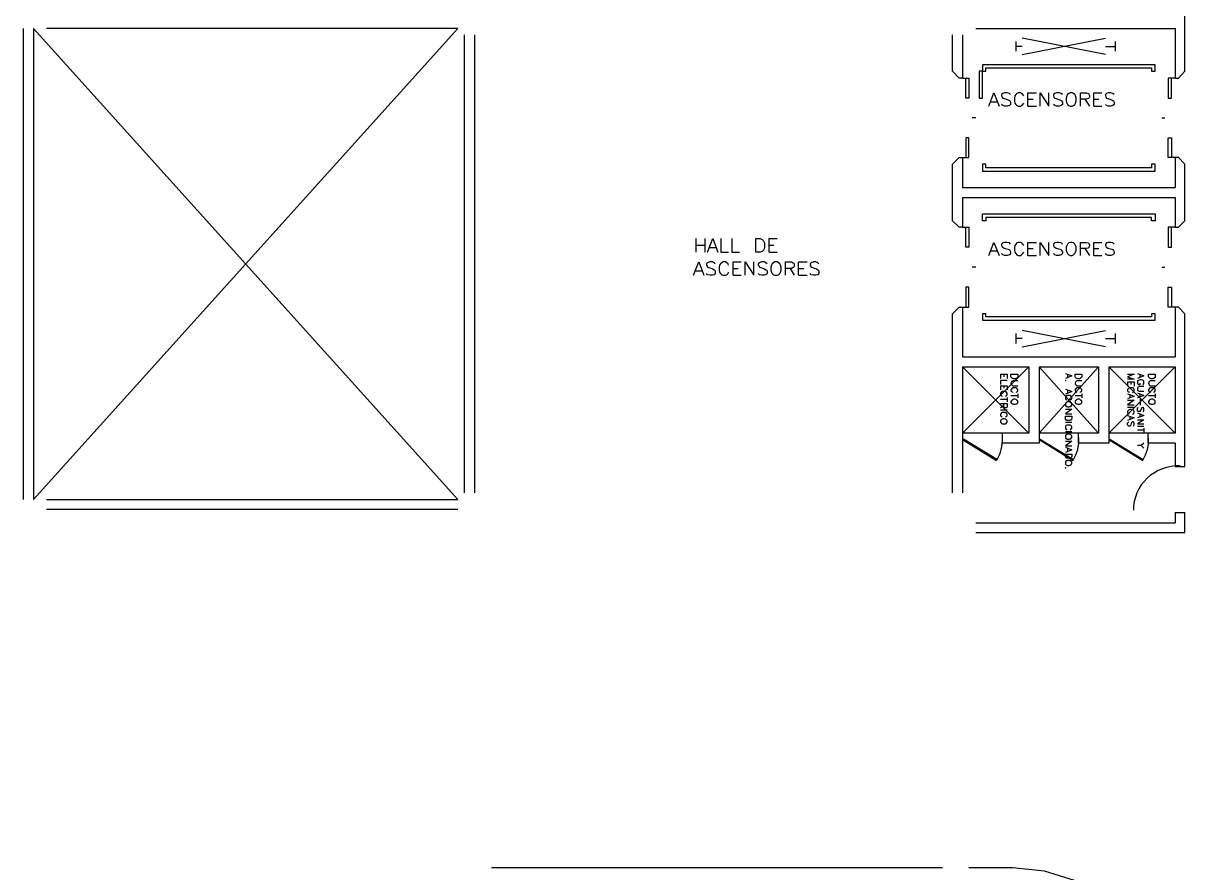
# Model space of a CAD drawing. Header units: metres. Extents: x 0 to 61, y 0 to 90.7.
# Drawn here: x 45.53 to 58.92, y 29.17 to 38.97 of the extents above; entities that cross this region are included whole.
import ezdxf

# ---------------------------------------------------------------- set-up
doc = ezdxf.new("R2010")
doc.units = ezdxf.units.M
doc.layers.add('MURO_REAL', color=7, linetype='Continuous')
doc.layers.add('PUERTA_REAL', color=7, linetype='Continuous')

msp = doc.modelspace()

# ---------------------------------------------------------------- linework, layer by layer
at = {"layer": 'MURO_REAL'}
for p, q in [((58.922, 38.415), (58.922, 39.218)), ((45.531, 38.909), (45.531, 33.478)), ((50.542, 38.909), (45.649, 33.478)), ((50.542, 33.478), (45.649, 38.909)), ((45.649, 38.909), (45.649, 33.478)), ((50.542, 38.909), (45.801, 38.909)), ((50.62, 33.556), (50.62, 38.836)), ((50.738, 33.556), (50.738, 38.836)), ((56.243, 38.415), (56.243, 38.836)), ((56.361, 38.836), (56.361, 38.336)), ((56.513, 38.909), (58.81, 38.909)), ((58.81, 38.909), (58.81, 38.336)), ((56.973, 38.758), (56.973, 38.645)), ((57.047, 38.606), (58.007, 38.797)), ((58.007, 38.606), (57.047, 38.797)), ((58.119, 38.758), (58.119, 38.645)), ((57.047, 38.699), (56.973, 38.699)), ((58.007, 38.699), (58.119, 38.699)), ((58.58, 38.488), (56.591, 38.488)), ((56.591, 38.488), (56.591, 38.415)), ((56.63, 38.415), (56.63, 38.454)), ((56.63, 38.454), (58.54, 38.454)), ((58.54, 38.454), (58.54, 38.415)), ((58.58, 38.415), (58.58, 38.488)), ((56.322, 38.336), (56.243, 38.415)), ((56.361, 38.336), (56.322, 38.336)), ((56.361, 38.336), (56.4, 38.336)), ((56.4, 38.336), (56.434, 38.336)), ((56.4, 38.106), (56.4, 38.336)), ((56.434, 38.336), (56.434, 38.106)), ((56.591, 38.415), (56.552, 38.415)), ((56.552, 38.415), (56.552, 38.106)), ((56.591, 38.415), (56.63, 38.415)), ((56.591, 38.106), (56.591, 38.415)), ((58.54, 38.415), (58.58, 38.415)), ((58.771, 38.336), (58.731, 38.336)), ((58.731, 38.336), (58.731, 38.106)), ((58.81, 38.336), (58.771, 38.336)), ((58.771, 38.106), (58.771, 38.336)), ((58.81, 38.336), (58.849, 38.336)), ((58.849, 38.336), (58.922, 38.415)), ((56.664, 38.013), (56.723, 38.165)), ((56.723, 38.165), (56.782, 38.013)), ((56.846, 38.165), (56.826, 38.16)), ((56.875, 38.165), (56.846, 38.165)), ((56.9, 38.16), (56.875, 38.165)), ((57.002, 38.165), (56.988, 38.16)), ((57.027, 38.165), (57.002, 38.165)), ((57.042, 38.16), (57.027, 38.165)), ((57.115, 38.013), (57.115, 38.165)), ((57.115, 38.165), (57.213, 38.165)), ((57.257, 38.013), (57.257, 38.165)), ((57.257, 38.165), (57.355, 38.013)), ((57.355, 38.013), (57.355, 38.165)), ((57.443, 38.165), (57.424, 38.16)), ((57.473, 38.165), (57.443, 38.165)), ((57.497, 38.16), (57.473, 38.165)), ((57.6, 38.165), (57.585, 38.16)), ((57.624, 38.165), (57.6, 38.165)), ((57.639, 38.16), (57.624, 38.165)), ((57.722, 38.013), (57.722, 38.165)), ((57.722, 38.165), (57.786, 38.165)), ((57.786, 38.165), (57.811, 38.16)), ((57.874, 38.013), (57.874, 38.165)), ((57.874, 38.165), (57.967, 38.165)), ((58.041, 38.165), (58.021, 38.16)), ((58.07, 38.165), (58.041, 38.165)), ((58.095, 38.16), (58.07, 38.165)), ((56.434, 38.106), (56.4, 38.106)), ((56.552, 38.106), (56.591, 38.106)), ((56.689, 38.062), (56.758, 38.062)), ((56.826, 38.16), (56.811, 38.145)), ((56.811, 38.145), (56.811, 38.131)), ((56.811, 38.131), (56.816, 38.116)), ((56.826, 38.018), (56.811, 38.033)), ((56.816, 38.116), (56.826, 38.106)), ((56.826, 38.106), (56.841, 38.101)), ((56.841, 38.101), (56.885, 38.087)), ((56.885, 38.087), (56.9, 38.077)), ((56.914, 38.145), (56.9, 38.16)), ((56.9, 38.077), (56.904, 38.072)), ((56.914, 38.033), (56.9, 38.018)), ((56.904, 38.072), (56.914, 38.057)), ((56.914, 38.057), (56.914, 38.033)), ((56.963, 38.131), (56.958, 38.106)), ((56.958, 38.106), (56.958, 38.072)), ((56.958, 38.072), (56.963, 38.047)), ((56.973, 38.145), (56.963, 38.131)), ((56.963, 38.047), (56.973, 38.033)), ((56.988, 38.16), (56.973, 38.145)), ((56.973, 38.033), (56.988, 38.018)), ((57.056, 38.145), (57.042, 38.16)), ((57.042, 38.018), (57.056, 38.033)), ((57.066, 38.131), (57.056, 38.145)), ((57.056, 38.033), (57.066, 38.047)), ((57.115, 38.091), (57.174, 38.091)), ((57.424, 38.16), (57.409, 38.145)), ((57.409, 38.145), (57.409, 38.131)), ((57.409, 38.131), (57.414, 38.116)), ((57.424, 38.018), (57.409, 38.033)), ((57.414, 38.116), (57.424, 38.106)), ((57.424, 38.106), (57.438, 38.101)), ((57.438, 38.101), (57.482, 38.087)), ((57.482, 38.087), (57.497, 38.077)), ((57.512, 38.145), (57.497, 38.16)), ((57.497, 38.077), (57.502, 38.072)), ((57.512, 38.033), (57.497, 38.018)), ((57.502, 38.072), (57.512, 38.057)), ((57.512, 38.057), (57.512, 38.033)), ((57.561, 38.131), (57.556, 38.106)), ((57.556, 38.106), (57.556, 38.072)), ((57.556, 38.072), (57.561, 38.047)), ((57.571, 38.145), (57.561, 38.131)), ((57.561, 38.047), (57.571, 38.033)), ((57.585, 38.16), (57.571, 38.145)), ((57.571, 38.033), (57.585, 38.018)), ((57.654, 38.145), (57.639, 38.16)), ((57.639, 38.018), (57.654, 38.033)), ((57.664, 38.131), (57.654, 38.145)), ((57.654, 38.033), (57.664, 38.047)), ((57.669, 38.106), (57.664, 38.131)), ((57.664, 38.047), (57.669, 38.072)), ((57.669, 38.072), (57.669, 38.106)), ((57.786, 38.091), (57.722, 38.091)), ((57.771, 38.091), (57.825, 38.013)), ((57.811, 38.101), (57.786, 38.091)), ((57.811, 38.16), (57.816, 38.15)), ((57.816, 38.106), (57.811, 38.101)), ((57.816, 38.15), (57.825, 38.136)), ((57.825, 38.121), (57.816, 38.106)), ((57.825, 38.136), (57.825, 38.121)), ((57.874, 38.091), (57.933, 38.091)), ((58.021, 38.16), (58.007, 38.145)), ((58.007, 38.145), (58.007, 38.131)), ((58.007, 38.131), (58.011, 38.116)), ((58.021, 38.018), (58.007, 38.033)), ((58.011, 38.116), (58.021, 38.106)), ((58.021, 38.106), (58.036, 38.101)), ((58.036, 38.101), (58.08, 38.087)), ((58.08, 38.087), (58.095, 38.077)), ((58.109, 38.145), (58.095, 38.16)), ((58.095, 38.077), (58.1, 38.072)), ((58.109, 38.033), (58.095, 38.018)), ((58.1, 38.072), (58.109, 38.057)), ((58.109, 38.057), (58.109, 38.033)), ((58.731, 38.106), (58.771, 38.106)), ((56.846, 38.013), (56.826, 38.018)), ((56.875, 38.013), (56.846, 38.013)), ((56.9, 38.018), (56.875, 38.013)), ((56.988, 38.018), (57.002, 38.013)), ((57.002, 38.013), (57.027, 38.013)), ((57.027, 38.013), (57.042, 38.018)), ((57.115, 38.013), (57.213, 38.013)), ((57.443, 38.013), (57.424, 38.018)), ((57.473, 38.013), (57.443, 38.013)), ((57.497, 38.018), (57.473, 38.013)), ((57.585, 38.018), (57.6, 38.013)), ((57.6, 38.013), (57.624, 38.013)), ((57.624, 38.013), (57.639, 38.018)), ((57.874, 38.013), (57.967, 38.013)), ((58.041, 38.013), (58.021, 38.018)), ((58.07, 38.013), (58.041, 38.013)), ((58.095, 38.018), (58.07, 38.013)), ((56.513, 37.876), (56.473, 37.876)), ((58.658, 37.876), (58.692, 37.876)), ((56.434, 37.646), (56.4, 37.646)), ((56.4, 37.646), (56.4, 37.42)), ((56.434, 37.42), (56.434, 37.646)), ((58.731, 37.42), (58.731, 37.646)), ((58.731, 37.646), (58.771, 37.646)), ((58.771, 37.646), (58.771, 37.42)), ((56.243, 37.342), (56.322, 37.42)), ((56.322, 37.42), (56.361, 37.42)), ((56.361, 37.42), (56.4, 37.42)), ((56.361, 37.42), (56.361, 37.073)), ((56.4, 37.42), (56.434, 37.42)), ((58.771, 37.42), (58.731, 37.42)), ((58.81, 37.42), (58.771, 37.42)), ((58.849, 37.42), (58.81, 37.42)), ((58.81, 37.42), (58.81, 37.073)), ((58.922, 37.342), (58.849, 37.42)), ((56.243, 36.691), (56.243, 37.342)), ((56.591, 37.342), (56.591, 37.264)), ((56.63, 37.342), (56.591, 37.342)), ((56.591, 37.264), (58.58, 37.264)), ((56.63, 37.303), (56.63, 37.342)), ((58.54, 37.303), (56.63, 37.303)), ((58.58, 37.342), (58.54, 37.342)), ((58.54, 37.342), (58.54, 37.303)), ((58.58, 37.264), (58.58, 37.342)), ((58.922, 36.691), (58.922, 37.342)), ((56.361, 37.073), (58.81, 37.073)), ((56.361, 36.96), (58.81, 36.96)), ((56.361, 36.96), (56.361, 36.617)), ((58.81, 36.96), (58.81, 36.617)), ((56.591, 36.691), (56.591, 36.769)), ((56.591, 36.769), (58.58, 36.769)), ((58.54, 36.73), (56.63, 36.73)), ((56.63, 36.73), (56.63, 36.691)), ((58.54, 36.691), (58.54, 36.73)), ((58.58, 36.769), (58.58, 36.691)), ((56.322, 36.617), (56.243, 36.691)), ((56.361, 36.617), (56.322, 36.617)), ((56.361, 36.617), (56.4, 36.617)), ((56.4, 36.617), (56.434, 36.617)), ((56.4, 36.387), (56.4, 36.617)), ((56.434, 36.617), (56.434, 36.387)), ((56.63, 36.691), (56.591, 36.691)), ((58.58, 36.691), (58.54, 36.691)), ((58.771, 36.617), (58.731, 36.617)), ((58.731, 36.617), (58.731, 36.387)), ((58.81, 36.617), (58.771, 36.617)), ((58.771, 36.387), (58.771, 36.617)), ((58.81, 36.617), (58.849, 36.617)), ((58.849, 36.617), (58.922, 36.691)), ((53.285, 36.485), (53.285, 36.328)), ((53.388, 36.485), (53.388, 36.328)), ((53.422, 36.328), (53.481, 36.485)), ((53.481, 36.485), (53.54, 36.328)), ((53.574, 36.485), (53.574, 36.328)), ((53.701, 36.485), (53.701, 36.328)), ((53.976, 36.328), (53.976, 36.485)), ((53.976, 36.485), (54.029, 36.485)), ((54.029, 36.485), (54.049, 36.475)), ((54.049, 36.475), (54.064, 36.46)), ((54.064, 36.46), (54.073, 36.446)), ((54.073, 36.446), (54.078, 36.426)), ((54.078, 36.426), (54.078, 36.387)), ((54.132, 36.328), (54.132, 36.485)), ((54.132, 36.485), (54.225, 36.485)), ((56.664, 36.289), (56.723, 36.441)), ((56.723, 36.441), (56.782, 36.289)), ((56.826, 36.436), (56.811, 36.421)), ((56.846, 36.441), (56.826, 36.436)), ((56.875, 36.441), (56.846, 36.441)), ((56.9, 36.436), (56.875, 36.441)), ((56.914, 36.421), (56.9, 36.436)), ((56.988, 36.436), (56.973, 36.421)), ((57.002, 36.441), (56.988, 36.436)), ((57.027, 36.441), (57.002, 36.441)), ((57.042, 36.436), (57.027, 36.441)), ((57.056, 36.421), (57.042, 36.436)), ((57.115, 36.289), (57.115, 36.441)), ((57.115, 36.441), (57.213, 36.441)), ((57.257, 36.289), (57.257, 36.441)), ((57.257, 36.441), (57.355, 36.289)), ((57.355, 36.289), (57.355, 36.441)), ((57.424, 36.436), (57.409, 36.421)), ((57.443, 36.441), (57.424, 36.436)), ((57.473, 36.441), (57.443, 36.441)), ((57.497, 36.436), (57.473, 36.441)), ((57.512, 36.421), (57.497, 36.436)), ((57.585, 36.436), (57.571, 36.421)), ((57.6, 36.441), (57.585, 36.436)), ((57.624, 36.441), (57.6, 36.441)), ((57.639, 36.436), (57.624, 36.441)), ((57.654, 36.421), (57.639, 36.436)), ((57.722, 36.289), (57.722, 36.441)), ((57.722, 36.441), (57.786, 36.441)), ((57.786, 36.441), (57.811, 36.436)), ((57.811, 36.436), (57.816, 36.426)), ((57.816, 36.426), (57.825, 36.416)), ((57.874, 36.289), (57.874, 36.441)), ((57.874, 36.441), (57.967, 36.441)), ((58.021, 36.436), (58.007, 36.421)), ((58.041, 36.441), (58.021, 36.436)), ((58.07, 36.441), (58.041, 36.441)), ((58.095, 36.436), (58.07, 36.441)), ((58.109, 36.421), (58.095, 36.436)), ((53.285, 36.411), (53.388, 36.411)), ((53.447, 36.382), (53.52, 36.382)), ((53.574, 36.328), (53.662, 36.328)), ((53.701, 36.328), (53.789, 36.328)), ((54.029, 36.328), (53.976, 36.328)), ((54.049, 36.338), (54.029, 36.328)), ((54.064, 36.353), (54.049, 36.338)), ((54.073, 36.367), (54.064, 36.353)), ((54.078, 36.387), (54.073, 36.367)), ((54.132, 36.411), (54.186, 36.411)), ((54.132, 36.328), (54.225, 36.328)), ((56.434, 36.387), (56.4, 36.387)), ((56.689, 36.343), (56.758, 36.343)), ((56.811, 36.421), (56.811, 36.407)), ((56.811, 36.407), (56.816, 36.392)), ((56.826, 36.299), (56.811, 36.313)), ((56.816, 36.392), (56.826, 36.387)), ((56.826, 36.387), (56.841, 36.377)), ((56.846, 36.289), (56.826, 36.299)), ((56.841, 36.377), (56.885, 36.362)), ((56.9, 36.299), (56.875, 36.289)), ((56.885, 36.362), (56.9, 36.358)), ((56.9, 36.358), (56.904, 36.348)), ((56.914, 36.313), (56.9, 36.299)), ((56.904, 36.348), (56.914, 36.333)), ((56.914, 36.333), (56.914, 36.313)), ((56.963, 36.407), (56.958, 36.387)), ((56.958, 36.387), (56.958, 36.348)), ((56.958, 36.348), (56.963, 36.328)), ((56.973, 36.421), (56.963, 36.407)), ((56.963, 36.328), (56.973, 36.313)), ((56.973, 36.313), (56.988, 36.299)), ((56.988, 36.299), (57.002, 36.289)), ((57.027, 36.289), (57.042, 36.299)), ((57.042, 36.299), (57.056, 36.313)), ((57.066, 36.407), (57.056, 36.421)), ((57.056, 36.313), (57.066, 36.328)), ((57.115, 36.372), (57.174, 36.372)), ((57.409, 36.421), (57.409, 36.407)), ((57.409, 36.407), (57.414, 36.392)), ((57.424, 36.299), (57.409, 36.313)), ((57.414, 36.392), (57.424, 36.387)), ((57.424, 36.387), (57.438, 36.377)), ((57.443, 36.289), (57.424, 36.299)), ((57.438, 36.377), (57.482, 36.362)), ((57.497, 36.299), (57.473, 36.289)), ((57.482, 36.362), (57.497, 36.358)), ((57.497, 36.358), (57.502, 36.348)), ((57.512, 36.313), (57.497, 36.299)), ((57.502, 36.348), (57.512, 36.333)), ((57.512, 36.333), (57.512, 36.313)), ((57.561, 36.407), (57.556, 36.387)), ((57.556, 36.387), (57.556, 36.348)), ((57.556, 36.348), (57.561, 36.328)), ((57.571, 36.421), (57.561, 36.407)), ((57.561, 36.328), (57.571, 36.313)), ((57.571, 36.313), (57.585, 36.299)), ((57.585, 36.299), (57.6, 36.289)), ((57.624, 36.289), (57.639, 36.299)), ((57.639, 36.299), (57.654, 36.313)), ((57.664, 36.407), (57.654, 36.421)), ((57.654, 36.313), (57.664, 36.328)), ((57.669, 36.387), (57.664, 36.407)), ((57.664, 36.328), (57.669, 36.348)), ((57.669, 36.348), (57.669, 36.387)), ((57.786, 36.372), (57.722, 36.372)), ((57.771, 36.372), (57.825, 36.289)), ((57.811, 36.377), (57.786, 36.372)), ((57.816, 36.387), (57.811, 36.377)), ((57.825, 36.402), (57.816, 36.387)), ((57.825, 36.416), (57.825, 36.402)), ((57.874, 36.372), (57.933, 36.372)), ((58.007, 36.421), (58.007, 36.407)), ((58.007, 36.407), (58.011, 36.392)), ((58.021, 36.299), (58.007, 36.313)), ((58.011, 36.392), (58.021, 36.387)), ((58.021, 36.387), (58.036, 36.377)), ((58.041, 36.289), (58.021, 36.299)), ((58.036, 36.377), (58.08, 36.362)), ((58.095, 36.299), (58.07, 36.289)), ((58.08, 36.362), (58.095, 36.358)), ((58.095, 36.358), (58.1, 36.348)), ((58.109, 36.313), (58.095, 36.299)), ((58.1, 36.348), (58.109, 36.333)), ((58.109, 36.333), (58.109, 36.313)), ((58.731, 36.387), (58.771, 36.387)), ((53.26, 36.064), (53.319, 36.216)), ((53.319, 36.216), (53.378, 36.064)), ((53.422, 36.206), (53.407, 36.196)), ((53.407, 36.196), (53.407, 36.181)), ((53.407, 36.181), (53.417, 36.167)), ((53.417, 36.167), (53.422, 36.157)), ((53.447, 36.216), (53.422, 36.206)), ((53.422, 36.157), (53.437, 36.152)), ((53.476, 36.216), (53.447, 36.216)), ((53.496, 36.206), (53.476, 36.216)), ((53.51, 36.196), (53.496, 36.206)), ((53.559, 36.181), (53.554, 36.157)), ((53.554, 36.157), (53.554, 36.122)), ((53.569, 36.196), (53.559, 36.181)), ((53.584, 36.206), (53.569, 36.196)), ((53.598, 36.216), (53.584, 36.206)), ((53.628, 36.216), (53.598, 36.216)), ((53.642, 36.206), (53.628, 36.216)), ((53.657, 36.196), (53.642, 36.206)), ((53.662, 36.181), (53.657, 36.196)), ((53.716, 36.064), (53.716, 36.216)), ((53.716, 36.216), (53.809, 36.216)), ((53.853, 36.064), (53.853, 36.216)), ((53.853, 36.216), (53.956, 36.064)), ((53.956, 36.064), (53.956, 36.216)), ((54.02, 36.206), (54.005, 36.196)), ((54.005, 36.196), (54.005, 36.181)), ((54.005, 36.181), (54.015, 36.167)), ((54.015, 36.167), (54.02, 36.157)), ((54.044, 36.216), (54.02, 36.206)), ((54.02, 36.157), (54.034, 36.152)), ((54.073, 36.216), (54.044, 36.216)), ((54.093, 36.206), (54.073, 36.216)), ((54.108, 36.196), (54.093, 36.206)), ((54.157, 36.181), (54.152, 36.157)), ((54.152, 36.157), (54.152, 36.122)), ((54.167, 36.196), (54.157, 36.181)), ((54.181, 36.206), (54.167, 36.196)), ((54.196, 36.216), (54.181, 36.206)), ((54.225, 36.216), (54.196, 36.216)), ((54.24, 36.206), (54.225, 36.216)), ((54.255, 36.196), (54.24, 36.206)), ((54.26, 36.181), (54.255, 36.196)), ((54.269, 36.157), (54.26, 36.181)), ((54.269, 36.122), (54.269, 36.157)), ((54.318, 36.064), (54.318, 36.216)), ((54.318, 36.216), (54.387, 36.216)), ((54.387, 36.216), (54.407, 36.206)), ((54.407, 36.206), (54.416, 36.201)), ((54.416, 36.157), (54.407, 36.152)), ((54.416, 36.201), (54.421, 36.186)), ((54.421, 36.171), (54.416, 36.157)), ((54.421, 36.186), (54.421, 36.171)), ((54.47, 36.064), (54.47, 36.216)), ((54.47, 36.216), (54.568, 36.216)), ((54.617, 36.206), (54.602, 36.196)), ((54.602, 36.196), (54.602, 36.181)), ((54.602, 36.181), (54.612, 36.167)), ((54.612, 36.167), (54.617, 36.157)), ((54.642, 36.216), (54.617, 36.206)), ((54.617, 36.157), (54.632, 36.152)), ((54.671, 36.216), (54.642, 36.216)), ((54.691, 36.206), (54.671, 36.216)), ((54.705, 36.196), (54.691, 36.206)), ((56.513, 36.157), (56.473, 36.157)), ((56.875, 36.289), (56.846, 36.289)), ((57.002, 36.289), (57.027, 36.289)), ((57.115, 36.289), (57.213, 36.289)), ((57.473, 36.289), (57.443, 36.289)), ((57.6, 36.289), (57.624, 36.289)), ((57.874, 36.289), (57.967, 36.289)), ((58.07, 36.289), (58.041, 36.289)), ((58.658, 36.157), (58.692, 36.157)), ((53.285, 36.113), (53.358, 36.113)), ((53.422, 36.069), (53.407, 36.083)), ((53.447, 36.064), (53.422, 36.069)), ((53.437, 36.152), (53.481, 36.137)), ((53.476, 36.064), (53.447, 36.064)), ((53.496, 36.069), (53.476, 36.064)), ((53.481, 36.137), (53.496, 36.127)), ((53.496, 36.127), (53.505, 36.122)), ((53.51, 36.083), (53.496, 36.069)), ((53.505, 36.122), (53.51, 36.108)), ((53.51, 36.108), (53.51, 36.083)), ((53.554, 36.122), (53.559, 36.098)), ((53.559, 36.098), (53.569, 36.083)), ((53.569, 36.083), (53.584, 36.069)), ((53.584, 36.069), (53.598, 36.064)), ((53.598, 36.064), (53.628, 36.064)), ((53.628, 36.064), (53.642, 36.069)), ((53.642, 36.069), (53.657, 36.083)), ((53.657, 36.083), (53.662, 36.098)), ((53.716, 36.142), (53.775, 36.142)), ((53.716, 36.064), (53.809, 36.064)), ((54.02, 36.069), (54.005, 36.083)), ((54.044, 36.064), (54.02, 36.069)), ((54.034, 36.152), (54.078, 36.137)), ((54.073, 36.064), (54.044, 36.064)), ((54.093, 36.069), (54.073, 36.064)), ((54.078, 36.137), (54.093, 36.127)), ((54.093, 36.127), (54.103, 36.122)), ((54.108, 36.083), (54.093, 36.069)), ((54.103, 36.122), (54.108, 36.108)), ((54.108, 36.108), (54.108, 36.083)), ((54.152, 36.122), (54.157, 36.098)), ((54.157, 36.098), (54.167, 36.083)), ((54.167, 36.083), (54.181, 36.069)), ((54.181, 36.069), (54.196, 36.064)), ((54.196, 36.064), (54.225, 36.064)), ((54.225, 36.064), (54.24, 36.069)), ((54.24, 36.069), (54.255, 36.083)), ((54.255, 36.083), (54.26, 36.098)), ((54.26, 36.098), (54.269, 36.122)), ((54.387, 36.142), (54.318, 36.142)), ((54.372, 36.142), (54.421, 36.064)), ((54.407, 36.152), (54.387, 36.142)), ((54.47, 36.142), (54.529, 36.142)), ((54.47, 36.064), (54.568, 36.064)), ((54.617, 36.069), (54.602, 36.083)), ((54.642, 36.064), (54.617, 36.069)), ((54.632, 36.152), (54.676, 36.137)), ((54.671, 36.064), (54.642, 36.064)), ((54.691, 36.069), (54.671, 36.064)), ((54.676, 36.137), (54.691, 36.127)), ((54.691, 36.127), (54.7, 36.122)), ((54.705, 36.083), (54.691, 36.069)), ((54.7, 36.122), (54.705, 36.108)), ((54.705, 36.108), (54.705, 36.083)), ((56.434, 35.927), (56.4, 35.927)), ((56.4, 35.927), (56.4, 35.696)), ((56.434, 35.696), (56.434, 35.927)), ((58.731, 35.696), (58.731, 35.927)), ((58.731, 35.927), (58.771, 35.927)), ((58.771, 35.927), (58.771, 35.696)), ((56.243, 35.618), (56.322, 35.696)), ((56.322, 35.696), (56.361, 35.696)), ((56.361, 35.696), (56.361, 35.123)), ((56.361, 35.696), (56.4, 35.696)), ((56.4, 35.696), (56.434, 35.696)), ((58.771, 35.696), (58.731, 35.696)), ((58.81, 35.696), (58.771, 35.696)), ((58.849, 35.696), (58.81, 35.696)), ((58.81, 35.696), (58.81, 35.123)), ((58.922, 35.618), (58.849, 35.696)), ((56.243, 33.556), (56.243, 35.618)), ((56.591, 35.618), (56.591, 35.544)), ((56.63, 35.618), (56.591, 35.618)), ((56.591, 35.544), (58.58, 35.544)), ((56.63, 35.584), (56.63, 35.618)), ((58.54, 35.584), (56.63, 35.584)), ((58.58, 35.618), (58.54, 35.618)), ((58.54, 35.618), (58.54, 35.584)), ((58.58, 35.544), (58.58, 35.618)), ((58.922, 33.86), (58.922, 35.618)), ((56.973, 35.393), (56.973, 35.275)), ((58.007, 35.236), (57.047, 35.427)), ((57.047, 35.236), (58.007, 35.427)), ((58.119, 35.393), (58.119, 35.275)), ((57.047, 35.334), (56.973, 35.334)), ((58.007, 35.334), (58.119, 35.334)), ((56.361, 35.123), (58.81, 35.123)), ((56.361, 34.242), (57.125, 35.006)), ((56.361, 35.006), (57.125, 34.242)), ((56.361, 35.006), (57.125, 35.006)), ((56.361, 35.006), (56.361, 33.556)), ((57.125, 35.006), (57.125, 34.242)), ((57.928, 35.006), (57.242, 34.242)), ((57.242, 35.006), (57.928, 34.242)), ((57.242, 35.006), (57.928, 35.006)), ((57.242, 35.006), (57.242, 34.129)), ((57.928, 35.006), (57.928, 34.242)), ((58.81, 35.006), (58.046, 34.242)), ((58.046, 35.006), (58.81, 34.242)), ((58.046, 35.006), (58.81, 35.006)), ((58.046, 35.006), (58.046, 34.129)), ((58.81, 35.006), (58.81, 34.242)), ((56.797, 34.922), (56.875, 34.922)), ((56.797, 34.922), (56.797, 34.873)), ((56.875, 34.849), (56.797, 34.849)), ((56.797, 34.849), (56.797, 34.805)), ((56.836, 34.922), (56.836, 34.893)), ((56.875, 34.922), (56.875, 34.873)), ((56.919, 34.922), (56.998, 34.922)), ((56.919, 34.893), (56.919, 34.922)), ((56.924, 34.883), (56.919, 34.893)), ((56.924, 34.834), (56.919, 34.82)), ((56.919, 34.82), (56.919, 34.815)), ((56.934, 34.878), (56.924, 34.883)), ((56.934, 34.839), (56.924, 34.834)), ((56.939, 34.873), (56.934, 34.878)), ((56.944, 34.844), (56.934, 34.839)), ((56.949, 34.869), (56.939, 34.873)), ((56.998, 34.844), (56.944, 34.844)), ((56.968, 34.869), (56.949, 34.869)), ((56.978, 34.873), (56.968, 34.869)), ((56.988, 34.878), (56.978, 34.873)), ((56.993, 34.883), (56.988, 34.878)), ((56.998, 34.893), (56.993, 34.883)), ((56.998, 34.922), (56.998, 34.893)), ((57.546, 34.932), (57.62, 34.903)), ((57.62, 34.903), (57.546, 34.873)), ((57.551, 34.849), (57.546, 34.854)), ((57.546, 34.854), (57.546, 34.849)), ((57.546, 34.849), (57.551, 34.849)), ((57.571, 34.922), (57.571, 34.883)), ((57.659, 34.922), (57.737, 34.922)), ((57.659, 34.893), (57.659, 34.922)), ((57.664, 34.883), (57.659, 34.893)), ((57.664, 34.834), (57.659, 34.82)), ((57.659, 34.82), (57.659, 34.815)), ((57.669, 34.878), (57.664, 34.883)), ((57.669, 34.839), (57.664, 34.834)), ((57.678, 34.873), (57.669, 34.878)), ((57.678, 34.844), (57.669, 34.839)), ((57.688, 34.869), (57.678, 34.873)), ((57.737, 34.844), (57.678, 34.844)), ((57.708, 34.869), (57.688, 34.869)), ((57.718, 34.873), (57.708, 34.869)), ((57.722, 34.878), (57.718, 34.873)), ((57.732, 34.883), (57.722, 34.878)), ((57.737, 34.893), (57.732, 34.883)), ((57.737, 34.922), (57.737, 34.893)), ((58.261, 34.922), (58.34, 34.922)), ((58.34, 34.922), (58.261, 34.893)), ((58.261, 34.893), (58.34, 34.864)), ((58.34, 34.864), (58.261, 34.864)), ((58.261, 34.834), (58.34, 34.834)), ((58.261, 34.834), (58.261, 34.785)), ((58.3, 34.834), (58.3, 34.805)), ((58.34, 34.834), (58.34, 34.785)), ((58.379, 34.932), (58.452, 34.903)), ((58.452, 34.903), (58.379, 34.873)), ((58.389, 34.849), (58.379, 34.844)), ((58.379, 34.844), (58.379, 34.834)), ((58.379, 34.834), (58.379, 34.82)), ((58.379, 34.82), (58.379, 34.815)), ((58.393, 34.854), (58.389, 34.849)), ((58.408, 34.859), (58.393, 34.854)), ((58.403, 34.922), (58.403, 34.883)), ((58.423, 34.859), (58.408, 34.859)), ((58.408, 34.805), (58.408, 34.82)), ((58.438, 34.854), (58.423, 34.859)), ((58.442, 34.849), (58.438, 34.854)), ((58.452, 34.844), (58.442, 34.849)), ((58.452, 34.834), (58.452, 34.844)), ((58.452, 34.82), (58.452, 34.834)), ((58.452, 34.815), (58.452, 34.82)), ((58.506, 34.922), (58.58, 34.922)), ((58.506, 34.893), (58.506, 34.922)), ((58.511, 34.883), (58.506, 34.893)), ((58.511, 34.834), (58.506, 34.82)), ((58.506, 34.82), (58.506, 34.815)), ((58.516, 34.878), (58.511, 34.883)), ((58.516, 34.839), (58.511, 34.834)), ((58.526, 34.873), (58.516, 34.878)), ((58.526, 34.844), (58.516, 34.839)), ((58.536, 34.869), (58.526, 34.873)), ((58.58, 34.844), (58.526, 34.844)), ((58.555, 34.869), (58.536, 34.869)), ((58.565, 34.873), (58.555, 34.869)), ((58.57, 34.878), (58.565, 34.873)), ((58.58, 34.883), (58.57, 34.878)), ((58.58, 34.922), (58.58, 34.893)), ((58.58, 34.893), (58.58, 34.883)), ((56.797, 34.79), (56.875, 34.79)), ((56.797, 34.79), (56.797, 34.741)), ((56.802, 34.707), (56.797, 34.702)), ((56.797, 34.702), (56.797, 34.687)), ((56.797, 34.687), (56.802, 34.678)), ((56.811, 34.717), (56.802, 34.707)), ((56.816, 34.722), (56.811, 34.717)), ((56.826, 34.722), (56.816, 34.722)), ((56.846, 34.722), (56.826, 34.722)), ((56.836, 34.79), (56.836, 34.761)), ((56.856, 34.722), (56.846, 34.722)), ((56.865, 34.717), (56.856, 34.722)), ((56.87, 34.707), (56.865, 34.717)), ((56.875, 34.702), (56.87, 34.707)), ((56.87, 34.678), (56.875, 34.687)), ((56.875, 34.79), (56.875, 34.741)), ((56.875, 34.687), (56.875, 34.702)), ((56.919, 34.815), (56.924, 34.805)), ((56.924, 34.751), (56.919, 34.746)), ((56.919, 34.746), (56.919, 34.731)), ((56.919, 34.731), (56.924, 34.722)), ((56.924, 34.805), (56.934, 34.795)), ((56.934, 34.761), (56.924, 34.751)), ((56.924, 34.722), (56.934, 34.717)), ((56.934, 34.795), (56.944, 34.79)), ((56.939, 34.766), (56.934, 34.761)), ((56.934, 34.717), (56.939, 34.712)), ((56.949, 34.766), (56.939, 34.766)), ((56.944, 34.79), (56.998, 34.79)), ((56.968, 34.766), (56.949, 34.766)), ((56.978, 34.766), (56.968, 34.766)), ((56.988, 34.761), (56.978, 34.766)), ((56.978, 34.712), (56.988, 34.717)), ((56.993, 34.751), (56.988, 34.761)), ((56.988, 34.717), (56.993, 34.722)), ((56.998, 34.746), (56.993, 34.751)), ((56.993, 34.722), (56.998, 34.731)), ((56.998, 34.731), (56.998, 34.746)), ((56.998, 34.697), (56.998, 34.648)), ((57.546, 34.751), (57.62, 34.722)), ((57.62, 34.722), (57.546, 34.692)), ((57.571, 34.741), (57.571, 34.707)), ((57.659, 34.815), (57.664, 34.805)), ((57.664, 34.751), (57.659, 34.746)), ((57.659, 34.746), (57.659, 34.731)), ((57.659, 34.731), (57.664, 34.722)), ((57.664, 34.805), (57.669, 34.795)), ((57.669, 34.761), (57.664, 34.751)), ((57.664, 34.722), (57.669, 34.717)), ((57.669, 34.795), (57.678, 34.79)), ((57.678, 34.766), (57.669, 34.761)), ((57.669, 34.717), (57.678, 34.712)), ((57.678, 34.79), (57.737, 34.79)), ((57.688, 34.766), (57.678, 34.766)), ((57.708, 34.766), (57.688, 34.766)), ((57.718, 34.766), (57.708, 34.766)), ((57.722, 34.761), (57.718, 34.766)), ((57.718, 34.712), (57.722, 34.717)), ((57.732, 34.751), (57.722, 34.761)), ((57.722, 34.717), (57.732, 34.722)), ((57.737, 34.746), (57.732, 34.751)), ((57.732, 34.722), (57.737, 34.731)), ((57.737, 34.731), (57.737, 34.746)), ((57.737, 34.697), (57.737, 34.648)), ((58.266, 34.751), (58.261, 34.746)), ((58.261, 34.746), (58.261, 34.731)), ((58.261, 34.731), (58.266, 34.722)), ((58.261, 34.697), (58.34, 34.668)), ((58.276, 34.761), (58.266, 34.751)), ((58.266, 34.722), (58.276, 34.717)), ((58.281, 34.766), (58.276, 34.761)), ((58.276, 34.717), (58.281, 34.712)), ((58.291, 34.766), (58.281, 34.766)), ((58.31, 34.766), (58.291, 34.766)), ((58.291, 34.687), (58.291, 34.648)), ((58.32, 34.766), (58.31, 34.766)), ((58.33, 34.761), (58.32, 34.766)), ((58.32, 34.712), (58.33, 34.717)), ((58.335, 34.751), (58.33, 34.761)), ((58.33, 34.717), (58.335, 34.722)), ((58.34, 34.746), (58.335, 34.751)), ((58.335, 34.722), (58.34, 34.731)), ((58.34, 34.731), (58.34, 34.746)), ((58.379, 34.815), (58.389, 34.805)), ((58.389, 34.776), (58.379, 34.766)), ((58.379, 34.766), (58.379, 34.756)), ((58.379, 34.756), (58.379, 34.751)), ((58.379, 34.751), (58.379, 34.736)), ((58.379, 34.736), (58.389, 34.731)), ((58.379, 34.707), (58.452, 34.678)), ((58.389, 34.805), (58.393, 34.805)), ((58.398, 34.78), (58.389, 34.776)), ((58.389, 34.731), (58.398, 34.727)), ((58.393, 34.805), (58.408, 34.805)), ((58.452, 34.78), (58.398, 34.78)), ((58.398, 34.727), (58.452, 34.727)), ((58.403, 34.697), (58.403, 34.663)), ((58.438, 34.805), (58.442, 34.805)), ((58.442, 34.805), (58.452, 34.815)), ((58.506, 34.815), (58.511, 34.805)), ((58.511, 34.751), (58.506, 34.746)), ((58.506, 34.746), (58.506, 34.731)), ((58.506, 34.731), (58.511, 34.722)), ((58.511, 34.805), (58.516, 34.795)), ((58.516, 34.761), (58.511, 34.751)), ((58.511, 34.722), (58.516, 34.717)), ((58.516, 34.795), (58.526, 34.79)), ((58.526, 34.766), (58.516, 34.761)), ((58.516, 34.717), (58.526, 34.712)), ((58.526, 34.79), (58.58, 34.79)), ((58.536, 34.766), (58.526, 34.766)), ((58.555, 34.766), (58.536, 34.766)), ((58.565, 34.766), (58.555, 34.766)), ((58.57, 34.761), (58.565, 34.766)), ((58.565, 34.712), (58.57, 34.717)), ((58.58, 34.751), (58.57, 34.761)), ((58.57, 34.717), (58.58, 34.722)), ((58.58, 34.746), (58.58, 34.751)), ((58.58, 34.731), (58.58, 34.746)), ((58.58, 34.722), (58.58, 34.731)), ((58.58, 34.697), (58.58, 34.648)), ((56.875, 34.629), (56.797, 34.629)), ((56.797, 34.584), (56.875, 34.584)), ((56.836, 34.56), (56.797, 34.536)), ((56.802, 34.678), (56.811, 34.673)), ((56.811, 34.673), (56.816, 34.668)), ((56.836, 34.55), (56.836, 34.584)), ((56.841, 34.54), (56.836, 34.55)), ((56.856, 34.668), (56.865, 34.673)), ((56.865, 34.673), (56.87, 34.678)), ((56.875, 34.55), (56.87, 34.54)), ((56.875, 34.653), (56.875, 34.604)), ((56.875, 34.584), (56.875, 34.55)), ((56.998, 34.673), (56.919, 34.673)), ((56.924, 34.619), (56.919, 34.609)), ((56.919, 34.609), (56.919, 34.594)), ((56.919, 34.594), (56.924, 34.589)), ((56.934, 34.624), (56.924, 34.619)), ((56.924, 34.589), (56.934, 34.58)), ((56.939, 34.629), (56.934, 34.624)), ((56.934, 34.58), (56.939, 34.58)), ((56.949, 34.633), (56.939, 34.629)), ((56.939, 34.58), (56.949, 34.575)), ((56.968, 34.633), (56.949, 34.633)), ((56.949, 34.575), (56.968, 34.575)), ((56.978, 34.629), (56.968, 34.633)), ((56.968, 34.575), (56.978, 34.58)), ((56.988, 34.624), (56.978, 34.629)), ((56.978, 34.58), (56.988, 34.58)), ((56.993, 34.619), (56.988, 34.624)), ((56.988, 34.58), (56.993, 34.589)), ((56.998, 34.609), (56.993, 34.619)), ((56.993, 34.589), (56.998, 34.594)), ((56.998, 34.594), (56.998, 34.609)), ((57.556, 34.673), (57.546, 34.663)), ((57.546, 34.663), (57.546, 34.658)), ((57.546, 34.658), (57.546, 34.643)), ((57.546, 34.643), (57.546, 34.633)), ((57.546, 34.633), (57.556, 34.629)), ((57.556, 34.594), (57.546, 34.589)), ((57.546, 34.589), (57.546, 34.58)), ((57.546, 34.58), (57.546, 34.565)), ((57.546, 34.565), (57.546, 34.56)), ((57.546, 34.56), (57.556, 34.55)), ((57.561, 34.678), (57.556, 34.673)), ((57.556, 34.629), (57.561, 34.624)), ((57.561, 34.599), (57.556, 34.594)), ((57.556, 34.55), (57.561, 34.55)), ((57.571, 34.678), (57.561, 34.678)), ((57.571, 34.604), (57.561, 34.599)), ((57.561, 34.55), (57.571, 34.545)), ((57.59, 34.678), (57.571, 34.678)), ((57.59, 34.604), (57.571, 34.604)), ((57.6, 34.678), (57.59, 34.678)), ((57.6, 34.599), (57.59, 34.604)), ((57.59, 34.545), (57.6, 34.55)), ((57.61, 34.673), (57.6, 34.678)), ((57.6, 34.624), (57.61, 34.629)), ((57.61, 34.594), (57.6, 34.599)), ((57.6, 34.55), (57.61, 34.55)), ((57.615, 34.663), (57.61, 34.673)), ((57.61, 34.629), (57.615, 34.633)), ((57.615, 34.589), (57.61, 34.594)), ((57.61, 34.55), (57.615, 34.56)), ((57.62, 34.658), (57.615, 34.663)), ((57.615, 34.633), (57.62, 34.643)), ((57.62, 34.58), (57.615, 34.589)), ((57.615, 34.56), (57.62, 34.565)), ((57.62, 34.643), (57.62, 34.658)), ((57.62, 34.565), (57.62, 34.58)), ((57.737, 34.673), (57.659, 34.673)), ((57.664, 34.619), (57.659, 34.609)), ((57.659, 34.609), (57.659, 34.594)), ((57.659, 34.594), (57.664, 34.589)), ((57.669, 34.624), (57.664, 34.619)), ((57.664, 34.589), (57.669, 34.58)), ((57.678, 34.629), (57.669, 34.624)), ((57.669, 34.58), (57.678, 34.58)), ((57.688, 34.633), (57.678, 34.629)), ((57.678, 34.58), (57.688, 34.575)), ((57.708, 34.633), (57.688, 34.633)), ((57.688, 34.575), (57.708, 34.575)), ((57.718, 34.629), (57.708, 34.633)), ((57.708, 34.575), (57.718, 34.58)), ((57.722, 34.624), (57.718, 34.629)), ((57.718, 34.58), (57.722, 34.58)), ((57.732, 34.619), (57.722, 34.624)), ((57.722, 34.58), (57.732, 34.589)), ((57.737, 34.609), (57.732, 34.619)), ((57.732, 34.589), (57.737, 34.594)), ((57.737, 34.594), (57.737, 34.609)), ((58.34, 34.668), (58.261, 34.638)), ((58.261, 34.624), (58.34, 34.624)), ((58.34, 34.624), (58.261, 34.57)), ((58.261, 34.57), (58.34, 34.57)), ((58.452, 34.678), (58.379, 34.648)), ((58.408, 34.633), (58.408, 34.565)), ((58.58, 34.673), (58.506, 34.673)), ((58.511, 34.619), (58.506, 34.609)), ((58.506, 34.609), (58.506, 34.594)), ((58.506, 34.594), (58.511, 34.589)), ((58.516, 34.624), (58.511, 34.619)), ((58.511, 34.589), (58.516, 34.58)), ((58.526, 34.629), (58.516, 34.624)), ((58.516, 34.58), (58.526, 34.58)), ((58.536, 34.633), (58.526, 34.629)), ((58.526, 34.58), (58.536, 34.575)), ((58.555, 34.633), (58.536, 34.633)), ((58.536, 34.575), (58.555, 34.575)), ((58.565, 34.629), (58.555, 34.633)), ((58.555, 34.575), (58.565, 34.58)), ((58.57, 34.624), (58.565, 34.629)), ((58.565, 34.58), (58.57, 34.58)), ((58.58, 34.619), (58.57, 34.624)), ((58.57, 34.58), (58.58, 34.589)), ((58.58, 34.609), (58.58, 34.619)), ((58.58, 34.594), (58.58, 34.609)), ((58.58, 34.589), (58.58, 34.594)), ((56.875, 34.506), (56.797, 34.506)), ((56.802, 34.467), (56.797, 34.462)), ((56.797, 34.462), (56.797, 34.447)), ((56.797, 34.447), (56.802, 34.438)), ((56.811, 34.477), (56.802, 34.467)), ((56.802, 34.438), (56.811, 34.433)), ((56.816, 34.482), (56.811, 34.477)), ((56.811, 34.433), (56.816, 34.428)), ((56.826, 34.482), (56.816, 34.482)), ((56.846, 34.482), (56.826, 34.482)), ((56.846, 34.536), (56.841, 34.54)), ((56.851, 34.536), (56.846, 34.536)), ((56.856, 34.482), (56.846, 34.482)), ((56.86, 34.536), (56.851, 34.536)), ((56.865, 34.477), (56.856, 34.482)), ((56.856, 34.428), (56.865, 34.433)), ((56.865, 34.536), (56.86, 34.536)), ((56.87, 34.54), (56.865, 34.536)), ((56.87, 34.467), (56.865, 34.477)), ((56.865, 34.433), (56.87, 34.438)), ((56.875, 34.462), (56.87, 34.467)), ((56.87, 34.438), (56.875, 34.447)), ((56.875, 34.447), (56.875, 34.462)), ((57.546, 34.521), (57.62, 34.521)), ((57.62, 34.521), (57.546, 34.467)), ((57.546, 34.467), (57.62, 34.467)), ((57.546, 34.438), (57.62, 34.438)), ((57.546, 34.413), (57.546, 34.438)), ((57.571, 34.545), (57.59, 34.545)), ((57.62, 34.438), (57.62, 34.413)), ((58.34, 34.54), (58.261, 34.54)), ((58.266, 34.501), (58.261, 34.491)), ((58.261, 34.491), (58.261, 34.482)), ((58.261, 34.482), (58.266, 34.472)), ((58.261, 34.447), (58.34, 34.418)), ((58.34, 34.418), (58.261, 34.389)), ((58.276, 34.506), (58.266, 34.501)), ((58.266, 34.472), (58.276, 34.467)), ((58.281, 34.511), (58.276, 34.506)), ((58.276, 34.467), (58.281, 34.462)), ((58.291, 34.516), (58.281, 34.511)), ((58.31, 34.516), (58.291, 34.516)), ((58.291, 34.438), (58.291, 34.398)), ((58.32, 34.511), (58.31, 34.516)), ((58.33, 34.506), (58.32, 34.511)), ((58.32, 34.462), (58.33, 34.467)), ((58.335, 34.501), (58.33, 34.506)), ((58.33, 34.467), (58.335, 34.472)), ((58.34, 34.491), (58.335, 34.501)), ((58.335, 34.472), (58.34, 34.482)), ((58.34, 34.482), (58.34, 34.491)), ((58.379, 34.536), (58.389, 34.54)), ((58.379, 34.521), (58.379, 34.536)), ((58.379, 34.506), (58.379, 34.521)), ((58.379, 34.496), (58.379, 34.506)), ((58.389, 34.491), (58.379, 34.496)), ((58.379, 34.477), (58.452, 34.447)), ((58.452, 34.447), (58.379, 34.418)), ((58.398, 34.491), (58.389, 34.491)), ((58.408, 34.491), (58.398, 34.491)), ((58.403, 34.467), (58.403, 34.428)), ((58.413, 34.506), (58.408, 34.496)), ((58.408, 34.496), (58.408, 34.491)), ((58.423, 34.526), (58.413, 34.506)), ((58.428, 34.536), (58.423, 34.536)), ((58.423, 34.536), (58.423, 34.526)), ((58.438, 34.54), (58.428, 34.536)), ((58.442, 34.54), (58.438, 34.54)), ((58.452, 34.536), (58.442, 34.54)), ((58.442, 34.491), (58.452, 34.496)), ((58.452, 34.521), (58.452, 34.536)), ((58.452, 34.506), (58.452, 34.521)), ((58.452, 34.496), (58.452, 34.506)), ((56.802, 34.393), (56.797, 34.384)), ((56.797, 34.384), (56.797, 34.369)), ((56.797, 34.369), (56.802, 34.364)), ((56.811, 34.398), (56.802, 34.393)), ((56.802, 34.364), (56.811, 34.354)), ((56.816, 34.403), (56.811, 34.398)), ((56.811, 34.354), (56.816, 34.349)), ((56.826, 34.408), (56.816, 34.403)), ((56.816, 34.349), (56.826, 34.349)), ((56.846, 34.408), (56.826, 34.408)), ((56.826, 34.349), (56.846, 34.349)), ((56.856, 34.403), (56.846, 34.408)), ((56.846, 34.349), (56.856, 34.349)), ((56.865, 34.398), (56.856, 34.403)), ((56.856, 34.349), (56.865, 34.354)), ((56.87, 34.393), (56.865, 34.398)), ((56.865, 34.354), (56.87, 34.364)), ((56.875, 34.384), (56.87, 34.393)), ((56.87, 34.364), (56.875, 34.369)), ((56.875, 34.369), (56.875, 34.384)), ((57.546, 34.403), (57.546, 34.413)), ((57.556, 34.393), (57.546, 34.403)), ((57.62, 34.364), (57.546, 34.364)), ((57.556, 34.33), (57.546, 34.325)), ((57.546, 34.325), (57.546, 34.315)), ((57.546, 34.315), (57.546, 34.3)), ((57.546, 34.3), (57.546, 34.296)), ((57.546, 34.296), (57.556, 34.286)), ((57.561, 34.393), (57.556, 34.393)), ((57.561, 34.335), (57.556, 34.33)), ((57.556, 34.286), (57.561, 34.281)), ((57.571, 34.389), (57.561, 34.393)), ((57.571, 34.335), (57.561, 34.335)), ((57.59, 34.389), (57.571, 34.389)), ((57.59, 34.335), (57.571, 34.335)), ((57.6, 34.393), (57.59, 34.389)), ((57.6, 34.335), (57.59, 34.335)), ((57.61, 34.393), (57.6, 34.393)), ((57.61, 34.33), (57.6, 34.335)), ((57.6, 34.281), (57.61, 34.286)), ((57.615, 34.403), (57.61, 34.393)), ((57.615, 34.325), (57.61, 34.33)), ((57.61, 34.286), (57.615, 34.296)), ((57.62, 34.413), (57.615, 34.403)), ((57.62, 34.315), (57.615, 34.325)), ((57.615, 34.296), (57.62, 34.3)), ((57.62, 34.3), (57.62, 34.315)), ((58.261, 34.354), (58.266, 34.364)), ((58.261, 34.34), (58.261, 34.354)), ((58.266, 34.33), (58.261, 34.34)), ((58.266, 34.364), (58.276, 34.374)), ((58.276, 34.325), (58.266, 34.33)), ((58.286, 34.325), (58.276, 34.325)), ((58.291, 34.325), (58.286, 34.325)), ((58.296, 34.33), (58.291, 34.325)), ((58.3, 34.335), (58.296, 34.33)), ((58.305, 34.359), (58.3, 34.335)), ((58.31, 34.364), (58.305, 34.359)), ((58.315, 34.369), (58.31, 34.364)), ((58.32, 34.374), (58.315, 34.369)), ((58.33, 34.374), (58.32, 34.374)), ((58.335, 34.364), (58.33, 34.374)), ((58.33, 34.325), (58.335, 34.33)), ((58.34, 34.354), (58.335, 34.364)), ((58.335, 34.33), (58.34, 34.34)), ((58.34, 34.34), (58.34, 34.354)), ((58.379, 34.398), (58.452, 34.398)), ((58.452, 34.398), (58.379, 34.349)), ((58.379, 34.349), (58.452, 34.349)), ((58.452, 34.32), (58.379, 34.32)), ((58.452, 34.3), (58.452, 34.251)), ((56.821, 34.242), (56.361, 34.242)), ((56.361, 34.168), (56.753, 33.928)), ((56.371, 34.178), (56.762, 33.938)), ((56.821, 34.129), (56.821, 34.242)), ((57.125, 34.242), (56.821, 34.242)), ((57.698, 34.242), (57.242, 34.242)), ((57.242, 34.168), (57.634, 33.928)), ((57.247, 34.178), (57.639, 33.938)), ((57.62, 34.256), (57.546, 34.256)), ((57.556, 34.222), (57.546, 34.217)), ((57.546, 34.217), (57.546, 34.207)), ((57.546, 34.207), (57.546, 34.193)), ((57.546, 34.193), (57.546, 34.188)), ((57.546, 34.188), (57.556, 34.178)), ((57.546, 34.149), (57.62, 34.149)), ((57.62, 34.149), (57.546, 34.095)), ((57.561, 34.227), (57.556, 34.222)), ((57.556, 34.178), (57.561, 34.178)), ((57.571, 34.232), (57.561, 34.227)), ((57.561, 34.178), (57.571, 34.173)), ((57.59, 34.232), (57.571, 34.232)), ((57.571, 34.173), (57.59, 34.173)), ((57.6, 34.227), (57.59, 34.232)), ((57.59, 34.173), (57.6, 34.178)), ((57.61, 34.222), (57.6, 34.227)), ((57.6, 34.178), (57.61, 34.178)), ((57.615, 34.217), (57.61, 34.222)), ((57.61, 34.178), (57.615, 34.188)), ((57.62, 34.207), (57.615, 34.217)), ((57.615, 34.188), (57.62, 34.193)), ((57.62, 34.193), (57.62, 34.207)), ((57.698, 34.129), (57.698, 34.242)), ((57.928, 34.242), (57.698, 34.242)), ((58.501, 34.242), (58.046, 34.242)), ((58.046, 34.168), (58.438, 33.928)), ((58.051, 34.178), (58.442, 33.938)), ((58.452, 34.276), (58.379, 34.276)), ((58.501, 34.129), (58.501, 34.242)), ((58.81, 34.242), (58.501, 34.242)), ((57.242, 34.129), (56.821, 34.129)), ((57.546, 34.095), (57.62, 34.095)), ((57.546, 34.08), (57.62, 34.051)), ((57.62, 34.051), (57.546, 34.021)), ((57.571, 34.065), (57.571, 34.031)), ((58.046, 34.129), (57.698, 34.129)), ((58.418, 34.1), (58.379, 34.1)), ((58.452, 34.129), (58.418, 34.1)), ((58.452, 34.07), (58.418, 34.1)), ((58.81, 34.129), (58.501, 34.129)), ((58.81, 34.129), (58.81, 33.86)), ((57.546, 34.002), (57.62, 34.002)), ((57.546, 33.977), (57.546, 34.002)), ((57.546, 33.967), (57.546, 33.977)), ((57.556, 33.958), (57.546, 33.967)), ((57.556, 33.923), (57.546, 33.913)), ((57.546, 33.913), (57.546, 33.909)), ((57.546, 33.909), (57.546, 33.894)), ((57.546, 33.894), (57.546, 33.884)), ((57.546, 33.884), (57.556, 33.879)), ((57.561, 33.953), (57.556, 33.958)), ((57.561, 33.923), (57.556, 33.923)), ((57.571, 33.953), (57.561, 33.953)), ((57.571, 33.928), (57.561, 33.923)), ((57.59, 33.953), (57.571, 33.953)), ((57.59, 33.928), (57.571, 33.928)), ((57.6, 33.953), (57.59, 33.953)), ((57.6, 33.923), (57.59, 33.928)), ((57.61, 33.958), (57.6, 33.953)), ((57.61, 33.923), (57.6, 33.923)), ((57.615, 33.967), (57.61, 33.958)), ((57.615, 33.913), (57.61, 33.923)), ((57.61, 33.879), (57.615, 33.884)), ((57.62, 33.977), (57.615, 33.967)), ((57.62, 33.909), (57.615, 33.913)), ((57.615, 33.884), (57.62, 33.894)), ((57.62, 34.002), (57.62, 33.977)), ((57.62, 33.894), (57.62, 33.909)), ((57.551, 33.84), (57.546, 33.845)), ((57.546, 33.845), (57.546, 33.84)), ((57.546, 33.84), (57.551, 33.84)), ((57.556, 33.879), (57.561, 33.874)), ((57.561, 33.874), (57.571, 33.869)), ((57.571, 33.869), (57.59, 33.869)), ((57.59, 33.869), (57.6, 33.874)), ((57.6, 33.874), (57.61, 33.879)), ((58.81, 33.86), (58.922, 33.86)), ((45.801, 33.478), (50.542, 33.478)), ((45.801, 33.365), (50.542, 33.365)), ((58.81, 33.326), (58.81, 33.208)), ((58.81, 33.326), (58.922, 33.326)), ((58.922, 33.096), (58.922, 33.326)), ((56.513, 33.208), (58.81, 33.208)), ((56.513, 33.096), (58.922, 33.096)), ((56.131, 29.231), (50.929, 29.231)), ((56.934, 29.231), (56.434, 29.231))]:
    msp.add_line(p, q, dxfattribs=at)
at = {"layer": 'PUERTA_REAL'}
for points in [[(56.754, 33.932), (56.771, 33.962), (56.785, 33.992), (56.797, 34.024), (56.807, 34.056), (56.814, 34.089), (56.819, 34.122), (56.821, 34.156), (56.821, 34.19)], [(57.636, 33.932), (57.652, 33.962), (57.667, 33.992), (57.679, 34.024), (57.688, 34.056), (57.695, 34.089), (57.7, 34.122), (57.703, 34.156), (57.702, 34.19)], [(58.439, 33.932), (58.456, 33.962), (58.47, 33.992), (58.482, 34.024), (58.492, 34.056), (58.499, 34.089), (58.504, 34.122), (58.506, 34.156), (58.506, 34.19)], [(58.868, 33.864), (58.816, 33.864), (58.764, 33.859), (58.713, 33.848), (58.664, 33.833), (58.617, 33.812), (58.572, 33.787), (58.529, 33.758), (58.489, 33.724)], [(58.489, 33.724), (58.453, 33.686), (58.421, 33.645), (58.394, 33.601), (58.371, 33.555), (58.353, 33.506), (58.34, 33.456), (58.332, 33.405), (58.33, 33.353)], [(58.771, 27.397), (58.733, 27.766), (58.626, 28.111), (58.457, 28.422), (58.233, 28.694), (57.962, 28.918), (57.65, 29.087), (57.306, 29.194), (56.936, 29.231)]]:
    msp.add_lwpolyline(points, dxfattribs=at)

doc.saveas('drawing.dxf')
